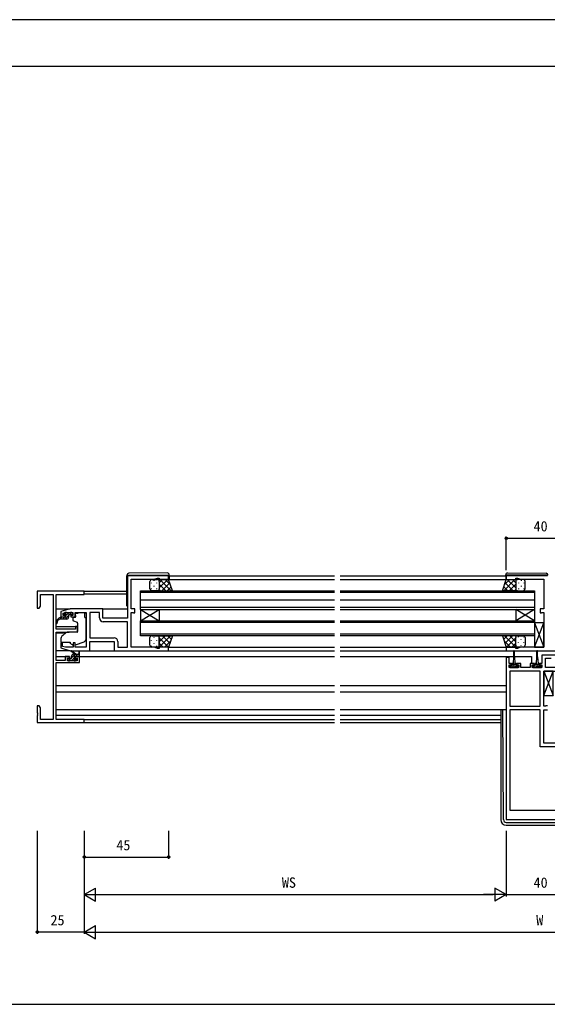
# Model space of a CAD drawing. Units: millimetres, scale not verified. Extents: x -437 to 438, y -281 to 278.
# Drawn here: x -136 to 145, y -281 to 244 of the extents above; entities that cross this region are included whole.
import ezdxf
from ezdxf.enums import TextEntityAlignment as Align

# ---------------------------------------------------------------- set-up
doc = ezdxf.new("R2010")
doc.units = ezdxf.units.MM
doc.header["$LTSCALE"] = 2
for name, color, linetype in [('0-2_YKK_11', 7, 'Continuous'), ('0-3_YKK_12', 2, 'Continuous'), ('0-4_YKK_13', 4, 'Continuous'), ('0-6_YKK_D', 6, 'Continuous'), ('0-7_YKK_ZWAK', 7, 'Continuous')]:
    doc.layers.add(name, color=color, linetype=linetype)
doc.styles.add('ＭＳ ゴシック', font='')
doc.styles.get('ＭＳ ゴシック').set_extended_font_data('MS Gothic')

msp = doc.modelspace()

# ---------------------------------------------------------------- linework, layer by layer
at = {"layer": '0-2_YKK_11'}
for points in [[(-85.8, -92.5), (-56.8, -92.5), (-56.8, -90.5), (-61.8, -90.5), (-61.8, -91.2), (-62.8, -91.2), (-64.448, -90.6), (-76.8, -90.6), (-76.8, -72), (-75.946, -72), (-75.773, -72.1), (-75.6, -72.2), (-74.8, -72.2), (-74.8, -70.1), (-76.8, -70.1), (-76.8, -54.4), (-64.448, -54.4), (-62.8, -53.8), (-61.8, -53.8), (-61.8, -54.5), (-56.8, -54.5), (-56.8, -52.5), (-78.8, -52.5), (-78.8, -75.1), (-91.8, -75.1), (-91.8, -70.1), (-109.3, -70.1), (-114.3, -71.6), (-114.3, -74.4), (-112, -74.4), (-112, -73.6), (-113.1, -73.6), (-113.1, -72.388), (-111.805, -72), (-107.9, -72), (-107.9, -73.6), (-109, -73.6), (-109, -74.4), (-106.7, -74.4), (-106.7, -72)], [(145.2, -52.5), (123.2, -52.5), (123.2, -54.5), (128.2, -54.5), (128.2, -53.8), (129.2, -53.8), (130.848, -54.4), (143.2, -54.4), (143.2, -70.1), (141.2, -70.1), (141.2, -72.2), (142, -72.2), (142.173, -72.1), (142.346, -72), (143.2, -72), (143.2, -90.6), (130.848, -90.6), (129.2, -91.2), (128.2, -91.2), (128.2, -90.5), (123.2, -90.5), (123.2, -92.5), (161.3, -92.5)], [(-116.8, -62.43), (-101.8, -62.43), (-101.8, -60.8), (-126.8, -60.8), (-126.8, -69.8), (-125.8, -69.8), (-125.17, -68.709), (-125.17, -62.43), (-118.43, -62.43)], [(-118.43, -62.43), (-118.43, -129.17), (-125.17, -129.17), (-125.17, -122.891), (-125.8, -121.8), (-126.8, -121.8), (-126.8, -125.342), (-126.68, -125.525), (-126.68, -126.075), (-126.8, -126.258), (-126.8, -126.342), (-126.68, -126.525), (-126.68, -127.075), (-126.8, -127.258), (-126.8, -130.8), (-101.8, -130.8), (-101.8, -129.17), (-116.8, -129.17), (-116.8, -98.8), (-104.3, -98.8), (-104.3, -95.5), (-106.6, -95.5), (-106.6, -96.3), (-105.5, -96.3), (-105.5, -97.8), (-110.7, -97.8), (-110.7, -96.3), (-109.6, -96.3), (-109.6, -95.5), (-111.9, -95.5), (-111.9, -97.6), (-116.8, -97.6), (-116.8, -82.6), (-109.8, -82.6), (-105.3, -82.206), (-105.3, -79.6), (-106.5, -79.6), (-106.5, -80.9), (-116.8, -80.9), (-116.8, -62.43)], [(-106.7, -72), (-100.8, -72), (-100.8, -90.6), (-106.7, -90.6), (-106.7, -88.2), (-107.7, -88.2), (-107.7, -90.6), (-111.805, -90.6), (-113.3, -90.152), (-113.3, -88.2), (-114.3, -88.2), (-114.3, -91), (-109.3, -92.5), (-98.8, -92.5), (-98.8, -87.5), (-85.8, -87.5), (-85.8, -92.5)], [(-98.87, -72), (-98.87, -85.6), (-85.9, -85.6)], [(-93.7, -75), (-93.7, -72), (-98.87, -72)], [(-83.9, -87.6), (-83.9, -90.6), (-78.8, -90.6), (-78.8, -77), (-91.7, -77)], [(123.2, -96), (123.2, -182.5), (163.2, -182.5)], [(137, -100), (138.1, -100), (138.1, -99.2), (136, -99.2), (136, -101.5), (130.9, -101.5), (130.9, -99.2), (128.8, -99.2), (128.8, -100), (129.9, -100), (129.9, -101.5), (124.7, -101.5), (124.7, -100), (125.8, -100), (125.8, -99.2), (124.7, -99.2), (124.7, -96), (123.2, -96)], [(159.185, -94.8), (142.2, -94.8), (142.2, -99.2), (141.1, -99.2), (141.1, -100), (142.2, -100), (142.2, -101.5), (137, -101.5), (137, -100)], [(163.2, -101.5), (144.1, -101.5), (144.1, -96.5), (147.2, -96.5)], [(145.2, -121.8), (144.4, -121.8), (144.227, -121.9), (144.054, -122), (143.2, -122), (143.2, -103.4), (155.552, -103.4)], [(151.7, -141.8), (143.2, -141.8), (143.2, -123.9), (145.2, -123.9)]]:
    msp.add_lwpolyline(points, dxfattribs=at)
for points in [[(141.2, -122), (141.2, -103.4), (125.1, -103.4), (125.1, -122)], [(125.1, -123.9), (125.1, -177.5), (161.3, -177.5), (161.3, -143.7), (141.2, -143.7), (141.2, -123.9)]]:
    msp.add_lwpolyline(points, close=True, dxfattribs=at)
for centre, start, end in [((-91.7, -75), 180.00001, 269.99999), ((-85.9, -87.6), 0.00001, 89.99999)]:
    msp.add_arc(centre, 2, start, end, dxfattribs=at)
at = {"layer": '0-3_YKK_12'}
for p, q in [((-56.5, -52.5), (31.7, -52.5)), ((34.7, -52.5), (122.9, -52.5)), ((-57.3, -54.5), (31.7, -54.5)), ((34.7, -54.5), (123.7, -54.5)), ((-102.1, -60.8), (-79, -60.8)), ((-101.8, -62.2), (-79, -62.2)), ((-71.8, -60.5), (31.7, -60.5)), ((-71.8, -70.5), (-71.8, -60.5)), ((31.7, -61.5), (-71.8, -61.5)), ((34.7, -60.5), (138.2, -60.5)), ((138.2, -61.5), (34.7, -61.5)), ((138.2, -60.5), (138.2, -70.5)), ((31.7, -65.5), (-71.8, -65.5)), ((138.2, -65.5), (34.7, -65.5)), ((-116.8, -70.1), (-109.227, -70.1)), ((-92.3, -70.1), (-78.8, -70.1)), ((31.7, -69.5), (-71.8, -69.5)), ((-71.8, -70.5), (-71.8, -76.5)), ((-71.8, -70.5), (31.7, -70.5)), ((-71.8, -70.5), (-61.8, -76.5)), ((-71.8, -76.5), (-61.8, -70.5)), ((-61.8, -70.5), (-61.8, -76.5)), ((138.2, -69.5), (34.7, -69.5)), ((34.7, -70.5), (138.2, -70.5)), ((128.2, -70.5), (128.2, -76.5)), ((138.2, -70.5), (128.2, -76.5)), ((138.2, -76.5), (128.2, -70.5)), ((138.2, -70.5), (138.2, -76.5)), ((-71.8, -76.5), (31.7, -76.5)), ((-71.8, -84.5), (-71.8, -76.5)), ((31.7, -77.5), (-71.8, -77.5)), ((34.7, -76.5), (138.2, -76.5)), ((138.2, -77.5), (34.7, -77.5)), ((-116.8, -79.6), (-105.3, -79.6)), ((-116.8, -83), (-111.677, -83)), ((-71.8, -83.5), (31.7, -83.5)), ((34.7, -83.5), (138.2, -83.5)), ((31.7, -84.5), (-71.8, -84.5)), ((-57.3, -90.5), (31.7, -90.5)), ((-57.3, -92.5), (31.7, -92.5)), ((34.7, -90.5), (123.2, -90.5)), ((34.7, -92.5), (123.5, -92.5)), ((-116.8, -95.5), (-110.9, -95.5)), ((-105.3, -95.5), (31.7, -95.5)), ((34.7, -95.5), (127.05, -95.5)), ((127.55, -95.5), (136.7, -95.5)), ((136.7, -95.5), (136.7, -99.246)), ((-116.8, -111), (31.7, -111)), ((-116.8, -114.4), (31.7, -114.4)), ((34.7, -111), (123.2, -111)), ((34.7, -114.4), (123.2, -114.4)), ((-116.8, -126.9), (31.7, -126.9)), ((-102.1, -129.17), (31.7, -129.17)), ((-102.1, -130.8), (31.7, -130.8)), ((34.7, -126.9), (120.2, -126.9)), ((34.7, -129.17), (120.2, -129.17)), ((34.7, -130.8), (120.2, -130.8))]:
    msp.add_line(p, q, dxfattribs=at)
msp.add_lwpolyline([(138.2, -76.5), (138.2, -84.5), (34.7, -84.5)], dxfattribs=at)
at = {"layer": '0-4_YKK_13'}
for p, q in [((-79, -52.2), (-79, -52.5)), ((-79, -68.5), (-79, -52.5)), ((-78.504, -52.2), (-57.004, -52.2)), ((-57.509, -51.012), (-78.009, -51.191)), ((-57.004, -52.2), (-56.5, -52.2)), ((-56.5, -52.2), (-56.5, -52.012)), ((-56.5, -52.5), (-56.5, -52.2)), ((-56.5, -52.5), (-56.5, -54.5)), ((122.9, -52.2), (122.9, -52.012)), ((123.404, -52.2), (122.9, -52.2)), ((122.9, -52.5), (122.9, -52.2)), ((122.9, -52.5), (122.9, -54.5)), ((144.904, -52.2), (123.404, -52.2)), ((123.909, -51.012), (144.409, -51.191)), ((-66.8, -59.5), (-66.8, -55.5)), ((-66.135, -56.335), (-66.135, -56.535)), ((-65.8, -54.5), (-62.8, -54.5)), ((-64.72, -54.92), (-64.72, -55.12)), ((-63.305, -56.335), (-63.305, -56.535)), ((-61.89, -55.085), (-61.89, -55.12)), ((-61.8, -56.192), (-60.108, -54.5)), ((-61.8, -59.02), (-57.28, -54.5)), ((-61.8, -55.5), (-61.8, -59.5)), ((-61.8, -55.5), (-61.8, -59.5)), ((-61.8, -56.96), (-58.26, -60.5)), ((-61.432, -54.5), (-55.432, -60.5)), ((-60.451, -60.5), (-56.213, -56.261)), ((-58.603, -54.5), (-55.898, -57.205)), ((127.832, -54.5), (121.832, -60.5)), ((125.003, -54.5), (122.298, -57.205)), ((126.851, -60.5), (122.613, -56.261)), ((128.2, -59.02), (123.68, -54.5)), ((128.2, -56.96), (124.66, -60.5)), ((128.2, -56.192), (126.508, -54.5)), ((128.2, -55.5), (128.2, -59.5)), ((128.2, -55.5), (128.2, -59.5)), ((128.29, -55.085), (128.29, -55.12)), ((132.2, -54.5), (129.2, -54.5)), ((129.705, -56.335), (129.705, -56.535)), ((131.12, -54.92), (131.12, -55.12)), ((132.535, -56.335), (132.535, -56.535)), ((133.2, -59.5), (133.2, -55.5)), ((-66.135, -59.365), (-66.135, -59.565)), ((-62.8, -60.5), (-65.8, -60.5)), ((-64.72, -57.95), (-64.72, -58.15)), ((-63.305, -59.365), (-63.305, -59.565)), ((-61.89, -57.95), (-61.89, -58.15)), ((-61.833, -59.755), (-61.089, -60.5)), ((-57.623, -60.5), (-55.506, -58.383)), ((124.023, -60.5), (121.906, -58.383)), ((128.233, -59.755), (127.489, -60.5)), ((128.29, -57.95), (128.29, -58.15)), ((129.2, -60.5), (132.2, -60.5)), ((129.705, -59.365), (129.705, -59.565)), ((131.12, -57.95), (131.12, -58.15)), ((132.535, -59.365), (132.535, -59.565)), ((-112.212, -72.188), (-112.712, -72.688)), ((-112.5, -73.2), (-112.161, -73.2)), ((-111.262, -72.155), (-112.307, -73.2)), ((-111.4, -72.1), (-112, -72.1)), ((-110.06, -72.3), (-111.7, -73.94)), ((-109.1, -72.3), (-111.2, -72.3)), ((-110.1, -73.5), (-110.1, -74.6)), ((-109.8, -73.2), (-108.4, -73.2)), ((-108.513, -72.1), (-109.613, -73.2)), ((-108.4, -72.1), (-108.9, -72.1)), ((-108.1, -72.9), (-108.1, -72.4)), ((-105.2, -72.7), (-106.37, -72.7)), ((-106.37, -73.7), (-106.37, -72.7)), ((-105.2, -72.03), (-101.4, -72.03)), ((-105.2, -72.03), (-105.2, -72.7)), ((-101.4, -72.03), (-101.4, -72.7)), ((-101.4, -73.7), (-101.4, -72.7)), ((-112, -74.6), (-114.3, -74.6)), ((-113.707, -74.6), (-114.3, -75.193)), ((-112.36, -74.6), (-113.36, -75.6)), ((-110.1, -73.687), (-112.013, -75.6)), ((-111.7, -73.661), (-111.7, -74.3)), ((-107.9, -75), (-107.9, -76.05)), ((-106.67, -74.7), (-107.6, -74.7)), ((-107.571, -76.52), (-105.571, -77.248)), ((-106.37, -73.7), (-106.37, -74.4)), ((-105.3, -77.696), (-105.3, -82.303)), ((-101.4, -74.7), (-101.4, -73.7)), ((-101.4, -74.7), (-100.8, -74.7)), ((-100.8, -86.255), (-100.8, -74.7)), ((138.2, -90.57), (143.2, -77.57)), ((138.2, -77.57), (143.2, -90.57)), ((-111.537, -82.883), (-113.228, -84.302)), ((-105.517, -82.602), (-110.903, -82.649)), ((-114.3, -86.6), (-114.3, -87.9)), ((-109.3, -88.2), (-109.3, -88.697)), ((-107.994, -89.306), (-109.3, -88.697)), ((-106.428, -89.341), (-101.791, -87.666)), ((-66.8, -89.5), (-66.8, -85.5)), ((-66.135, -86.835), (-66.135, -87.035)), ((-65.8, -84.5), (-62.8, -84.5)), ((-64.72, -85.42), (-64.72, -85.62)), ((-64.72, -88.45), (-64.72, -88.65)), ((-63.305, -86.835), (-63.305, -87.035)), ((-61.955, -84.966), (-61.489, -84.5)), ((-61.89, -85.42), (-61.89, -85.62)), ((-61.89, -88.45), (-61.89, -88.65)), ((-61.832, -90.5), (-55.832, -84.5)), ((-61.8, -87.64), (-58.66, -84.5)), ((-61.8, -89.5), (-61.8, -85.5)), ((-61.8, -85.5), (-61.8, -89.5)), ((-61.8, -85.58), (-56.88, -90.5)), ((-61.8, -88.408), (-59.708, -90.5)), ((-60.051, -84.5), (-56.113, -88.439)), ((-59.003, -90.5), (-55.698, -87.195)), ((-57.223, -84.5), (-55.406, -86.317)), ((123.623, -84.5), (121.806, -86.317)), ((125.403, -90.5), (122.098, -87.195)), ((128.232, -90.5), (122.232, -84.5)), ((126.451, -84.5), (122.513, -88.439)), ((128.2, -85.58), (123.28, -90.5)), ((128.2, -87.64), (125.06, -84.5)), ((128.2, -88.408), (126.108, -90.5)), ((128.355, -84.966), (127.889, -84.5)), ((128.2, -89.5), (128.2, -85.5)), ((128.2, -89.5), (128.2, -85.5)), ((128.29, -86.65), (128.29, -86.45)), ((129.2, -84.5), (132.2, -84.5)), ((129.705, -85.235), (129.705, -85.035)), ((129.705, -88.265), (129.705, -88.065)), ((131.12, -86.65), (131.12, -86.45)), ((132.535, -85.235), (132.535, -85.035)), ((132.535, -88.265), (132.535, -88.065)), ((133.2, -85.5), (133.2, -89.5)), ((-109.227, -92.5), (-116.8, -92.5)), ((-106.8, -94.3), (-108.619, -92.899)), ((-108.5, -96.267), (-106.533, -94.3)), ((-106.2, -94.3), (-108.418, -92.617)), ((-108.344, -94.764), (-108.036, -94.456)), ((-107.5, -94.3), (-104.3, -94.3)), ((-106.186, -95.3), (-105.186, -94.3)), ((-104.6, -93.174), (-104.799, -94.3)), ((-104.3, -95), (-104.3, -93.001)), ((-99.3, -92.5), (-85.3, -92.5)), ((-66.135, -89.865), (-66.135, -90.065)), ((-62.8, -90.5), (-65.8, -90.5)), ((-63.305, -89.865), (-63.305, -90.065)), ((-62.565, -90.472), (-62.537, -90.5)), ((127.05, -92.75), (127.05, -95.7)), ((127.55, -95.7), (127.55, -92.75)), ((128.29, -89.68), (128.29, -89.48)), ((128.965, -90.472), (128.937, -90.5)), ((132.2, -90.5), (129.2, -90.5)), ((131.12, -89.68), (131.12, -89.48)), ((139.35, -92.75), (139.35, -95.7)), ((139.85, -95.7), (139.85, -92.75)), ((-110.5, -97), (-110.5, -97.5)), ((-110.484, -96.904), (-110.296, -96.716)), ((-108.8, -96.7), (-110.2, -96.7)), ((-110.2, -97.8), (-109.7, -97.8)), ((-110.033, -97.8), (-108.933, -96.7)), ((-109.5, -97.6), (-107.4, -97.6)), ((-108.5, -96.4), (-108.5, -95.3)), ((-108.486, -97.6), (-106.9, -96.014)), ((-107.308, -97.769), (-106.239, -96.7)), ((-107.2, -97.8), (-106.6, -97.8)), ((-106.9, -96.239), (-106.9, -95.6)), ((-106.6, -95.3), (-104.6, -95.3)), ((-106.1, -96.7), (-106.439, -96.7)), ((-106.388, -97.712), (-105.888, -97.212)), ((-104.839, -95.3), (-104.3, -94.761)), ((126.05, -100.4), (126.05, -99.6)), ((126.45, -99.2), (126.8, -99.2)), ((127.05, -95.7), (126.8, -99.2)), ((127.55, -95.7), (127.8, -99.2)), ((127.8, -99.2), (128.15, -99.2)), ((128.55, -99.6), (128.55, -100.4)), ((138.35, -100.4), (138.35, -99.6)), ((138.75, -99.2), (139.1, -99.2)), ((139.35, -95.7), (139.1, -99.2)), ((139.85, -95.7), (140.1, -99.2)), ((140.1, -99.2), (140.45, -99.2)), ((140.85, -99.6), (140.85, -100.4)), ((125.088, -100.4), (125, -100.488)), ((126.71, -99.9), (125.11, -101.5)), ((128.55, -99.9), (126.05, -99.9)), ((128.55, -100.305), (127.355, -101.5)), ((129.578, -100.4), (128.478, -101.5)), ((137.388, -100.4), (137.3, -100.488)), ((139.01, -99.9), (137.41, -101.5)), ((140.85, -99.9), (138.35, -99.9)), ((140.85, -100.305), (139.655, -101.5)), ((141.878, -100.4), (140.778, -101.5)), ((143.2, -116.43), (148.2, -103.43)), ((143.2, -103.43), (148.2, -116.43)), ((31.7, -123.9), (-116.8, -123.9)), ((123.2, -123.9), (34.7, -123.9)), ((120.2, -123.9), (120.2, -182.497)), ((121.693, -182.505), (121.409, -123.9)), ((123.193, -183.997), (163.207, -183.997)), ((123.2, -185.497), (163.2, -185.497))]:
    msp.add_line(p, q, dxfattribs=at)
for points in [[(-79, -52.191), (-79, -52.2), (-78.504, -52.2)], [(145.4, -52.191), (145.4, -52.2), (144.904, -52.2)], [(-62.8, -60.5), (-54.8, -60.5), (-56.8, -54.5), (-62.8, -54.5)], [(129.2, -60.5), (121.2, -60.5), (123.2, -54.5), (129.2, -54.5)], [(-111.1, -75.6), (-114.3, -75.6), (-114.3, -74.6)], [(-114.3, -87.9), (-109.3, -87.9), (-109.3, -88.2)], [(-62.8, -84.5), (-54.8, -84.5), (-56.8, -90.5), (-62.8, -90.5)], [(129.2, -84.5), (121.2, -84.5), (123.2, -90.5), (129.2, -90.5)], [(126.05, -100.4), (125, -100.4), (125, -101.5), (129.6, -101.5), (129.6, -100.4), (128.55, -100.4)], [(127.833, -99.9), (127.3, -100.433), (126.233, -101.5)], [(138.35, -100.4), (137.3, -100.4), (137.3, -101.5), (141.9, -101.5), (141.9, -100.4), (140.85, -100.4)], [(140.133, -99.9), (139.6, -100.433), (138.533, -101.5)]]:
    msp.add_lwpolyline(points, dxfattribs=at)
for points in [[(138.2, -90.57), (143.2, -90.57), (143.2, -77.57), (138.2, -77.57)], [(143.2, -116.43), (148.2, -116.43), (148.2, -103.43), (143.2, -103.43)]]:
    msp.add_lwpolyline(points, close=True, dxfattribs=at)
for centre, radius, start, end in [((-78, -52.191), 1, 90.5, 180), ((-57.5, -52.012), 1, 0, 90.5), ((123.9, -52.012), 1, 89.5, 180), ((144.4, -52.191), 1, 0, 89.5), ((-65.8, -55.5), 1, 89.9999, 179.9999), ((-62.8, -55.5), 1, 359.9999, 89.9999), ((-62.8, -55.5), 1, 359.9999, 89.9999), ((129.2, -55.5), 1, 90.0001, 180.0001), ((129.2, -55.5), 1, 90.0001, 180.0001), ((132.2, -55.5), 1, 0.0001, 90.0001), ((-65.8, -59.5), 1, 179.9999, 269.9999), ((-62.8, -59.5), 1, 269.9999, 359.9999), ((-62.8, -59.5), 1, 269.9999, 359.9999), ((129.2, -59.5), 1, 180.0001, 270.0001), ((129.2, -59.5), 1, 180.0001, 270.0001), ((132.2, -59.5), 1, 270.0001, 0.0001), ((-112.5, -72.9), 0.3, 135, 270), ((-112, -72.4), 0.3, 90, 135), ((-112.161, -72.9), 0.3, 270, 326.94427), ((-111.7, -73.2), 0.25, 303.05573, 146.94427), ((-111.4, -73.661), 0.3, 123.05573, 180), ((-111.4, -72.3), 0.2, 0, 90), ((-109.8, -73.5), 0.3, 90, 180), ((-108.9, -72.3), 0.2, 90, 180), ((-108.4, -72.4), 0.3, 0, 90), ((-108.4, -72.9), 0.3, 270, 0), ((-78.5, -68.5), 0.5, 180, 233.13017), ((-116.6, -77.9), 0.2, 161.25635, 341.17083), ((-113.043, -78.143), 3.76, 109.54146, 175.31317), ((-114.006, -77.987), 2.405, 97.02509, 179.46785), ((-112, -74.3), 0.3, 270, 0), ((-111.1, -74.6), 1, 270, 0), ((-107.6, -75), 0.3, 90, 180), ((-107.4, -76.05), 0.5, 180, 250), ((-106.67, -74.4), 0.3, 270, 0), ((-105.8, -77.696), 0.5, 0, 70), ((-110.894, -83.649), 1, 90.5, 130), ((-105.6, -82.303), 0.3, 270.5, 0), ((-111.3, -86.6), 3, 130, 180), ((-102.3, -86.255), 1.5, 289.85326, 0), ((-65.8, -85.5), 1, 89.9999, 179.9999), ((-62.8, -85.5), 1, 0.0001, 90.0001), ((-62.8, -85.5), 1, 359.9999, 89.9999), ((129.2, -85.5), 1, 89.9999, 179.9999), ((129.2, -85.5), 1, 89.9999, 179.9999), ((132.2, -85.5), 1, 359.9999, 89.9999), ((-108.6, -92.7), 0.2, 24.41711, 264.41711), ((-107.5, -95.3), 1, 90, 180), ((-107.571, -88.4), 1, 245, 262.59308), ((-106.768, -88.4), 1, 273.88684, 289.85326), ((-104.5, -93.001), 0.2, 360, 240), ((-65.8, -89.5), 1, 179.9999, 269.9999), ((-62.8, -89.5), 1, 270.0001, 0.0001), ((-62.8, -89.5), 1, 269.9999, 359.9999), ((127.3, -92.75), 0.25, 0, 180), ((129.2, -89.5), 1, 179.9999, 269.9999), ((129.2, -89.5), 1, 179.9999, 269.9999), ((132.2, -89.5), 1, 269.9999, 359.9999), ((139.6, -92.75), 0.25, 0, 180), ((-110.2, -97), 0.3, 90, 180), ((-110.2, -97.5), 0.3, 180, 270), ((-109.7, -97.6), 0.2, 270, 360), ((-108.8, -96.4), 0.3, 270, 360), ((-107.2, -97.6), 0.2, 180, 270), ((-106.9, -96.7), 0.25, 123.05573, 326.94427), ((-107.2, -96.239), 0.3, 303.05573, 360), ((-106.6, -95.6), 0.3, 90, 180), ((-106.439, -97), 0.3, 90, 146.94427), ((-106.6, -97.5), 0.3, 270, 315), ((-106.1, -97), 0.3, 315, 90), ((-104.6, -95), 0.3, 270, 360), ((126.45, -99.6), 0.4, 90, 180), ((128.15, -99.6), 0.4, 0, 90), ((138.75, -99.6), 0.4, 90, 180), ((140.45, -99.6), 0.4, 0, 90), ((123.2, -182.497), 3, 180, 270), ((123.193, -182.497), 1.5, 180.27724, 270)]:
    msp.add_arc(centre, radius, start, end, dxfattribs=at)
at = {"layer": '0-6_YKK_D'}
for p, q in [((123.2, -49.5), (123.2, -31.5)), ((123.2, -32.5), (163.2, -32.5)), ((-126.8, -188.497), (-126.8, -243.5)), ((-101.8, -188.497), (-101.8, -243.5)), ((-101.8, -188.497), (-101.8, -243.5)), ((-101.8, -188.497), (-101.8, -203.5)), ((-101.8, -188.497), (-101.8, -223.5)), ((-56.8, -188.497), (-56.8, -203.5)), ((123.2, -188.497), (123.2, -223.5)), ((123.2, -188.497), (123.2, -223.5)), ((-101.8, -202.5), (-56.8, -202.5)), ((-101.8, -222.5), (-95.738, -219)), ((-95.738, -226), (-95.738, -219)), ((123.2, -222.5), (117.138, -219)), ((117.138, -219), (117.138, -226)), ((-101.8, -222.5), (-95.738, -226)), ((-101.8, -222.5), (-89.676, -222.5)), ((-94.8, -222.5), (116.2, -222.5)), ((123.2, -222.5), (111.076, -222.5)), ((123.2, -222.5), (117.138, -226)), ((123.2, -222.5), (163.2, -222.5)), ((-101.8, -242.5), (-95.738, -239)), ((-95.738, -246), (-95.738, -239)), ((-101.8, -242.5), (-126.8, -242.5)), ((-101.8, -242.5), (-95.738, -246)), ((-101.8, -242.5), (-89.676, -242.5)), ((-94.8, -242.5), (381.2, -242.5))]:
    msp.add_line(p, q, dxfattribs=at)
for centre in [(123.2, -32.5), (-101.8, -202.5), (-56.8, -202.5), (-126.8, -242.5)]:
    msp.add_circle(centre, 0.637, dxfattribs=at)
at = {"layer": '0-7_YKK_ZWAK'}
for p, q in [((438.2, 244), (-436.8, 244)), ((438.2, 219), (-436.8, 219))]:
    msp.add_line(p, q, dxfattribs=at)
msp.add_lwpolyline([(-436.8, -281), (438.2, -281), (438.2, 244)], dxfattribs=at)

# ---------------------------------------------------------------- texts
at = {"layer": '0-6_YKK_D', "style": 'ＭＳ ゴシック'}
for s, p in [('40', (137.745, -30.5)), ('45', (-84.669, -200.5)), ('WS', (3.584, -220.5)), ('40', (137.745, -220.5)), ('25', (-119.755, -240.5)), ('W', (139.152, -240.5))]:
    msp.add_text(s, height=5.499, dxfattribs=at).set_placement(p, align=Align.BOTTOM_LEFT)

doc.saveas('drawing.dxf')
